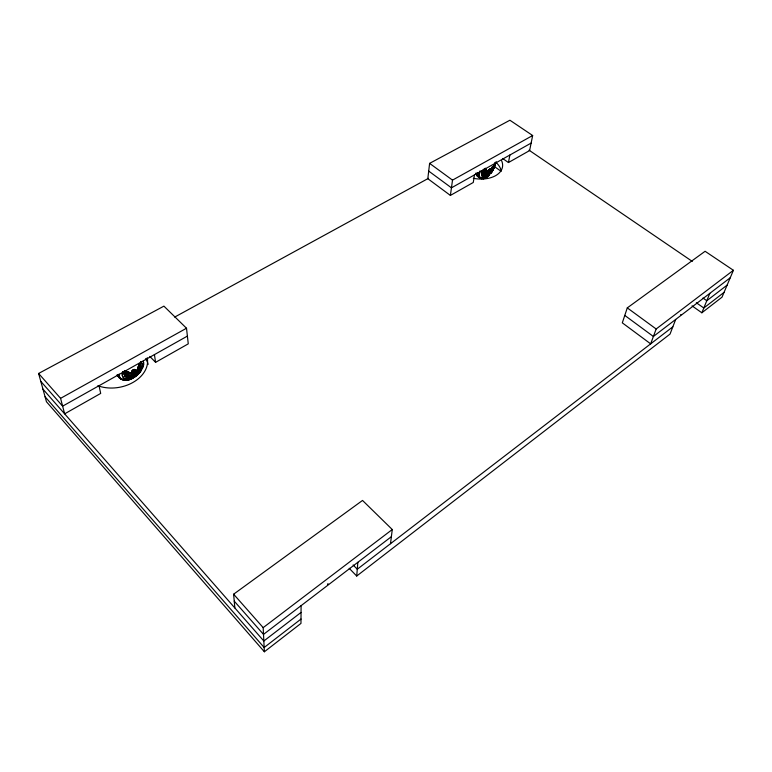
<?xml version="1.0" encoding="UTF-8"?>
<svg xmlns="http://www.w3.org/2000/svg" width="772" height="772" viewBox="0 0 772 772"><rect width="100%" height="100%" fill="white"/><g stroke="black" fill="none" stroke-linecap="round" stroke-linejoin="round"><path stroke-width="1.16" d="M488.657 171.374L488.801 169.927L488.618 172.156M301.09 605.673L300.974 623.4L264.371 651.771L46.465 401.749L38.6 373.465L163.915 306.137L186.506 328.235L188.271 343.839L155.587 362.338L149.845 356.452M128.943 376.205L133.131 374.912L136.798 371.988L133.295 375.153L128.905 376.437L130.236 377.392L131.838 376.871L137.802 372.49L140.33 368.041L140.562 365.33L139.607 363.371L140.6 366.623L140.195 364.21M132.427 371.207L132.437 370.55C131.472 373.175 131.365 371.834 132.099 372.828M487.605 174.183L486.91 174.588M143.341 360.949L143.602 364.867L142.502 368.263M125.392 373.889L125.537 370.811L125.238 373.725C125.846 376.688 129.677 376.987 131.925 375.819C128.49 378.068 123.462 374.989 125.585 370.878M134.164 369.508L134.55 370.087L133.479 370.184M488.637 171.181L489.477 169.203C488.165 171.316 490.982 167.833 489.091 169.994M132.437 370.55C131.925 373.561 132.62 368.543 134.627 369.47C136.21 370.435 136.355 371.12 135.013 369.576M132.61 372.422C132.938 374.044 130.709 371.641 132.176 370.859L132.649 372.963L132.543 372.287M125.334 372.393L125.469 371.313M129.677 376.225C134.666 375.366 140.851 370.077 138.622 364.625C141.093 369.315 135.341 374.96 131.201 375.848M124.109 374.594L124.63 370.994C122.343 374.748 126.222 379.1 130.236 377.392L129.204 376.302L126.087 375.375C125.315 367.028 123.887 373.484 125.18 376.601L127.332 377.576L130.236 377.392L126.396 375.636L127.332 377.576L125.537 374.613L126.618 375.732M127.544 371.892L127.67 374.478L129.58 375.742M136.383 372.413L138.796 368.726L139.028 365.156M492.198 168.18L492.488 167.051L491.494 169.792M479.238 173.922L479.325 172.812M484.449 172.967L484.44 171.432M482.046 173.063L482.403 170.834L481.767 173.189M349.205 568.298L356.712 576.037L357.851 562.306M476.826 173.314L477.472 176.19L479.595 177.483L478.119 176.923L477.125 175.476L476.826 173.092M486.225 174.308L485.115 172.561L485.356 171.104L485.395 173.729L486.862 174.511L489.245 173.275L491.909 169.676C491.552 174.211 481.419 178.129 484.005 170.988C485.964 165.083 483.156 174.163 483.706 173.401M482.037 173.034L482.133 171.982M488.28 171.095L488.358 171.741L488.464 170.438M484.922 168.624L483.697 173.372L483.513 172.86M490.712 169.483L490.625 170.023M492.449 167.968L492.517 167.206L490.075 172.127L492.632 167.534M492.353 169.85L493.646 165.469C493.086 170.197 489.583 175.804 484.488 176.219M139.047 365.793L139.076 366.999M492.237 167.891L492.304 167.196L489.834 172.31L492.092 169.068M493.646 165.507L492.092 170.361M122.738 371.728C120.316 376.601 125.402 380.818 129.937 378.936L125.18 378.936L123.752 378.077M502.601 158.463L508.458 162.545L529.611 150.569L532.661 135.515L509.906 120.229L429.608 163.375L427.813 178.689L450.394 195.422L473.275 182.472L474.471 174.906M390.507 543.7L392.263 529.524L362.531 500.439L233.626 594.199L234.852 607.969M135.129 369.624L135.911 370.367L134.048 369.527L132.022 371.1M138.854 364.944L138.97 368.186L139.761 369.527L138.661 369.527L139.114 365.436M484.613 170.747L485.115 169.464M450.394 195.422L452.517 180.127L532.661 135.515M125.508 371.149L125.382 373.88L126.232 375.356L125.238 373.725L125.846 370.811M489.216 169.56L489.602 169.309M125.305 372.587L125.768 370.946M487.643 174.269L489.969 172.417C488.608 173.893 486.109 176.296 484.063 174.617L483.59 171.973L484.98 168.47M125.518 371.67L125.382 373.88L125.402 371.419M132.369 372.172L132.495 372.963L132.311 371.515M492.266 168.074L492.459 166.935M139.153 367.192L138.516 369.383M126.183 371.409L125.788 373.658L127.361 375.752L129.522 376.089L134.415 374.102L137.599 370.849M132.282 371.679L132.398 371.245M127.737 371.95L127.872 374.796C130.111 377.035 133.373 374.902 135.312 373.33M508.458 162.545L509.858 155.037M490.288 169.444C490.075 168.817 490.027 169.657 490.5 168.952M483.677 171.818C484.189 169.589 482.741 174.54 484.459 174.935M137.725 368.524L137.908 367.655M483.822 170.998L484.855 169.097L483.745 172.031M479.595 172.127L479.229 175.543L480.068 170.786M126.106 370.975L125.73 372.702L126.936 375.51L128.924 376.099L132.041 375.453M125.334 372.789L125.701 371.187M484.42 169.589L483.909 170.901M486.698 170.612L486.92 172.436L488.705 172.031L487.923 172.465M492.497 167.987L492.584 166.916L492.063 169.126L492.729 167.013M492.034 168.055L492.275 167.09M489.535 169.56L490.162 168.894L490.181 169.425M125.672 374.767L125.18 376.601L124.292 371.93L125.18 376.601L125.74 374.7M488.647 171.046L488.946 170.197M125.749 371.882L125.952 371.158L125.73 373.455L126.917 375.308L130.256 375.684M133.575 370.135L133.942 370.077M132.572 370.415L133.344 369.817L132.929 370.647M484.092 169.222C483.089 171.268 481.622 174.983 484.449 176.209L488.242 174.868M486.881 170.101L486.582 171.886M488.772 170.506L487.991 172.754L489.023 170.091M485.81 170.294L485.231 173.102L486.862 174.511C490.365 174.038 481.226 176.392 483.735 172.079M494.456 167.128L495.334 162.245L494.437 166.984M133.276 372.857L133.45 372.345L133.131 372.915M627.289 307.883L622.309 322.841L650.661 343.858L656.161 328.988L733.4 270.287L705.097 251.286L627.289 307.883L656.161 328.988M484.797 168.759L483.996 171.037M138.989 368.119L136.914 372.162M122.719 371.892L122.333 375.597L123.395 377.72M484.372 168.663L482.915 172.542L483.127 175.061M482.133 171.683L482.732 170.091C479.673 173.912 482.925 180.561 487.643 176.421L485.202 177.56L483.204 177.483L481.805 175.707L481.68 173.883M483.677 170.052L482.934 174.578M134.743 371.158L134.849 370.685M137.715 370.811L138.487 368.813L138.275 366.71C139.867 372.625 129.735 379.235 125.846 373.918M675.693 319.434L670.028 334.083L356.712 576.037M692.04 305.866L701.854 312.785L709.815 293.36M491.397 169.599L491.754 168.75L491.474 169.425M733.4 270.287L722.013 297.172L701.854 312.785M493.723 168.817L494.167 167.794L493.916 168.373M485.675 170.728L485.501 173.922M492.082 170.38L488.338 174.79L484.797 176.219M141.681 369.711L143.582 364.973L143.65 362.116M490.799 171.355L491.986 169.3M137.763 370.714L138.68 368.939M138.892 368.186C137.011 372.451 140.321 366.044 138.69 364.924M491.841 169.087L491.224 170.265M141.257 361.721C136.991 370.975 134.589 378.077 124.234 370.936M141.286 361.682C138.043 368.022 134.579 379.1 125.932 371.371M138.593 369.653L139.761 369.527L139.124 368.34M141.305 370.377L139.442 372.886M491.021 170.718L491.629 169.637M136.287 372.461L137.561 370.898M491.446 168.585L492.623 166.665M495.759 162.709L489.052 172.619L487.682 172.523L485.337 168.296M491.262 168.836L492.507 166.82M496.357 161.753L489.969 171.915L487.914 172.754L485.607 169.261M137.802 372.49L139.761 369.527M492.7 170.699L490.355 173.932M132.523 370.869L131.616 372.558L132.861 372.953M141.459 370.164L139.568 372.722M136.509 371.805L138.506 368.302L138.545 365.899L138.642 367.733L136.837 371.371M132.745 370.782L133.604 369.981L133.16 370.406M490.008 172.021C492.005 168.344 489.853 172.909 488.222 173.825C479.537 180.214 488.203 160.557 483.996 171.944L484.256 174.183L485.25 174.877L489.516 172.59L486.842 174.733L484.063 174.617M489.158 173.266L486.128 175.148L484.739 175.09L483.581 173.044M489.651 172.436C490.818 171.963 488.531 170.892 490.664 170.139C489.718 169.965 489.062 172.445 490.336 171.471M489.911 173.324L488.338 174.79M134.492 372.007L134.975 371.506M137.802 374.555L138.979 373.339M134.473 372.133L135.254 371.361M488.309 173.999L490.027 172.368L488.647 173.71M138.458 373.957C134.019 378.251 125.691 383.452 120.056 378.203L118.956 374.642M488.068 173.98L488.946 173.237L485.81 175.012M134.318 373.831L135.042 373.243L133.218 374.478M134.473 374.13L136.046 372.76L133.932 374.488M130.69 376.012C135.023 374.642 139.79 370.377 138.661 365.426M487.132 176.923L483.812 178.66M133.99 374.449L135.004 373.696M132.012 375.771L133.45 376.089L136.49 373.851L135.766 373.339L133.315 375.124L133.45 376.089L129.204 376.302M680.499 314.976L681.116 314.474M488.753 173.353L485.877 174.974L484.073 174.501M134.569 377.199L137.358 375.018M301.003 619.057L264.159 647.505L45.066 396.74M724.039 292.385L703.813 307.999L696.354 302.769M301.041 612.428L263.831 641.011L42.952 389.117M672.837 326.817L357.272 569.234L353.113 564.959M727.108 285.129L706.795 300.733L702.935 298.04M327.791 584.211L328.197 583.902L327.569 584.346M391.375 536.685L263.503 634.391L234.244 601.147M730.235 277.756L653.382 336.476L624.78 315.42M264.371 651.771L263.175 627.636L392.263 529.524M488.029 176.248L483.687 178.708M133.624 370.097L134.531 369.479M486.997 174.308L485.115 174.694L484.025 173.758L484.005 171.326L485.183 168.585L483.899 171.799L484.353 174.269M488.541 173.285L485.762 174.713M485.733 175.215L488.222 174.067L486.842 174.733M133.45 376.089L133.624 374.69M133.836 372.625L133.363 372.837L134.164 372.403M133.363 374.729L134.231 374.208L129.32 376.447M130.893 375.877L133.759 374.623M132.437 378.029L137.001 374.98L130.179 378.849L132.437 378.029L131.944 378.232M187.393 336.1L62.629 406.159L40.791 381.358M531.126 143.09L451.456 187.828L428.701 171.085M99.028 385.72L100.688 393.421L64.636 413.84L60.583 398.342L186.506 328.235M174.694 317.08L428.518 178.303M132.002 375.472L132.601 375.153M133.073 378.126L128.499 380.027M131.867 375.626L132.832 375.153M484.884 177.415L485.829 176.971M132.62 373.223L130.333 373.358L129.532 372.297L129.928 373.079M486.717 174.771L485.791 175.205M132.774 373.223L130.835 373.33L126.087 371.139M135.872 373.262L136.49 373.851L134.386 374.198M134.627 374.295L136.49 373.851M128.181 376.186L127.332 375.993L129.725 376.157M128.47 380.036C124.34 381.513 118.174 379.264 119.081 374.092M483.34 178.737L480.454 178.264L479.238 175.707L479.827 177.55L481.776 178.824M132.678 373.281L131.365 373.465L126.135 371.149M128.789 376.282L130.671 376.225M478.727 176.412L477.106 175.862L475.88 173.295M128.905 376.437L130.236 377.392L126.936 375.945L128.384 376.273M128.104 376.408L130.236 377.392M124.157 379.477L123.694 379.515M481.583 177.985L482.172 178.042M121.455 379.013L119.187 377.836L117.633 374.864L119.708 378.27L122.217 379.341M478.997 176.489L477.289 175.987L475.88 173.266M122.15 378.782L121.754 378.521M484.42 176.19L483.291 175.398M117.826 375.752L118.782 376.321M488.589 172.146L488.454 171.867M529.081 150.212L692.281 261.399M482.355 175.9L482.886 176.257M494.756 166.81L500.642 170.959M483.6 173.671L484.739 175.09M483.861 174.356L485.231 175.041M429.608 163.375L452.517 180.127M483.677 173.69L484.054 174.472L483.783 173.883M138.806 365.079L140.33 368.041L139.192 365.552M135.766 373.339L138.313 369.556L138.767 366.053M140.745 361.624C144.634 365.677 140.562 371.757 137.233 374.796L141.836 368.196L142.289 364.355L141.295 362.203M124.35 371.766L125.189 372.635M38.6 373.465L60.583 398.342M233.626 594.199L263.175 627.636M125.315 373.542L125.672 374.555M117.006 375.009C121.677 379.892 122.719 379.911 117.132 375.231M125.238 373.725L126.27 375.549M477.183 174.665L477.521 175.273M134.318 369.489L134.521 370.029M140.215 364.249L140.562 365.33M494.678 163.703L494.292 167.418L491.349 172.87L494.292 167.418L494.669 163.394M134.675 369.489L134.83 370.348M154.429 354.609L155.587 362.338M139.307 366.082L139.346 367.057M138.285 367.366L137.773 370.106L136.412 372.172L138.159 369.084L138.063 366.661M501.607 160.682A25.331 15.797 8.5 0 1 473.304 178.303M147.22 357.725A32.762 23.662 -10.2 0 1 132.977 382.439A32.762 23.662 -10.2 0 1 97.88 385.73M496.203 162.593A25.167 15.816 8.5 0 1 501.192 171.239M145.522 358.748A32.501 23.604 -10.4 0 1 148.185 364.345M491.098 169.377L490.693 169.744L491.098 169.377M135.283 371.419L133.662 371.66L135.283 371.419M477.955 172.619C474.519 177.309 486.148 179.596 479.123 177.637L477.868 175.022L477.955 172.619M133.411 372.036L133.324 372.529C136.084 372.143 133.913 373.474 133.411 372.036M491.021 170.168L490.741 170.824L491.021 170.168M493.356 169.493L492.932 170.274L493.356 169.493M135.727 371.4L134.868 372.519L135.727 371.4M491.011 170.284L490.461 171.104L491.011 170.284M495.277 165.256L494.669 165.922L495.277 165.256M489.38 174.897L488.329 175.948L489.38 174.897M489.294 171.664L487.547 172.455L484.99 168.721L487.402 172.388L489.294 171.664M133.373 373.368L132.62 373.416L133.373 373.368M130.449 375.539L128.654 375.26L130.449 375.539M479.055 176.18L477.8 175.505L479.055 176.18M126.29 375.375L127.312 375.993L126.241 375.366M127.583 374.217L127.312 372.722L127.583 374.217"/></g></svg>
